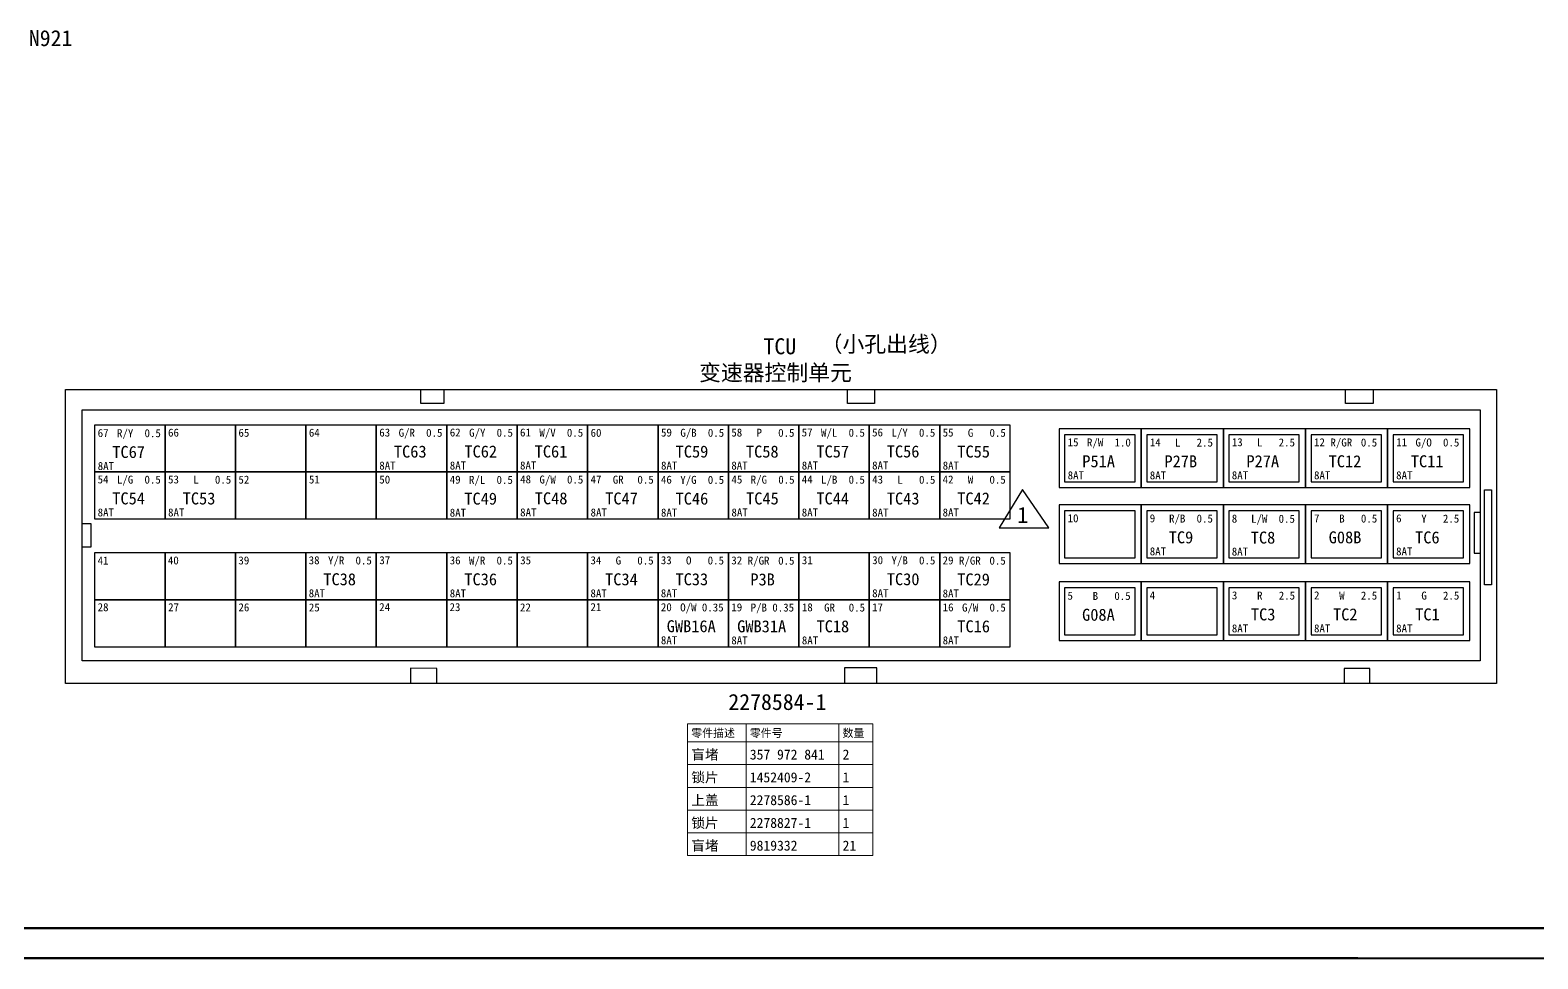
# Model space of a CAD drawing. Header units: millimetres. Extents: x 6 to 3615, y -854 to 0.
# Drawn here: x 982 to 1239.6, y -851.3 to -692.7 of the extents above; entities that cross this region are included whole.
import ezdxf

# ---------------------------------------------------------------- set-up
doc = ezdxf.new("R2010")
doc.units = ezdxf.units.MM
doc.styles.add('4eff5b8b_Style', font='simfang.ttf')

msp = doc.modelspace()

# ---------------------------------------------------------------- linework, layer by layer
at = {"linetype": 'Continuous', "lineweight": 30}
for p, q in [((988.06, -754.07), (1232.51, -754.07)), ((988.06, -804.32), (988.06, -754.07)), ((988.06, -754.07), (988.06, -754.07)), ((1232.51, -754.07), (1232.51, -804.32)), ((990.89, -757.53), (1229.7, -757.53)), ((990.89, -800.42), (990.89, -757.53)), ((990.89, -757.53), (990.89, -757.53)), ((1229.7, -757.53), (1229.7, -800.42)), ((1005.08, -760.15), (993.05, -760.15)), ((993.05, -760.15), (993.05, -768.17)), ((1005.08, -768.17), (1005.08, -760.15)), ((1017.1, -760.15), (1005.08, -760.15)), ((1005.08, -760.15), (1005.08, -768.17)), ((1017.1, -768.17), (1017.1, -760.15)), ((1029.13, -760.15), (1017.1, -760.15)), ((1017.1, -760.15), (1017.1, -768.17)), ((1029.13, -768.17), (1029.13, -760.15)), ((1041.16, -760.15), (1029.13, -760.15)), ((1029.13, -760.15), (1029.13, -768.17)), ((1041.16, -768.17), (1041.16, -760.15)), ((1053.19, -760.15), (1041.16, -760.15)), ((1041.16, -760.15), (1041.16, -768.17)), ((1053.19, -768.17), (1053.19, -760.15)), ((1065.22, -760.15), (1053.19, -760.15)), ((1053.19, -760.15), (1053.19, -768.17)), ((1065.22, -768.17), (1065.22, -760.15)), ((1077.25, -760.15), (1065.22, -760.15)), ((1065.22, -760.15), (1065.22, -768.17)), ((1077.25, -768.17), (1077.25, -760.15)), ((1089.28, -760.15), (1077.25, -760.15)), ((1077.25, -760.15), (1077.25, -768.17)), ((1089.28, -768.17), (1089.28, -760.15)), ((1101.3, -760.15), (1089.28, -760.15)), ((1089.28, -760.15), (1089.28, -768.17)), ((1101.3, -768.17), (1101.3, -760.15)), ((1113.33, -760.15), (1101.3, -760.15)), ((1101.3, -760.15), (1101.3, -768.17)), ((1113.33, -768.17), (1113.33, -760.15)), ((1125.36, -760.15), (1113.33, -760.15)), ((1113.33, -760.15), (1113.33, -768.17)), ((1125.36, -768.17), (1125.36, -760.15)), ((1137.39, -760.15), (1125.36, -760.15)), ((1125.36, -760.15), (1125.36, -768.17)), ((1137.39, -768.17), (1137.39, -760.15)), ((1149.42, -760.15), (1137.39, -760.15)), ((1137.39, -760.15), (1137.39, -768.17)), ((1149.42, -768.17), (1149.42, -760.15)), ((1171.82, -760.8), (1157.78, -760.8)), ((1157.78, -760.8), (1157.78, -770.82)), ((1170.76, -761.82), (1158.73, -761.82)), ((1158.73, -761.82), (1158.73, -769.83)), ((1170.76, -769.83), (1170.76, -761.82)), ((1171.82, -770.82), (1171.82, -760.8)), ((1185.85, -760.8), (1171.82, -760.8)), ((1171.82, -760.8), (1171.82, -770.82)), ((1184.79, -761.82), (1172.76, -761.82)), ((1172.76, -761.82), (1172.76, -769.83)), ((1184.79, -769.83), (1184.79, -761.82)), ((1185.85, -770.82), (1185.85, -760.8)), ((1199.88, -760.8), (1185.85, -760.8)), ((1185.85, -760.8), (1185.85, -770.82)), ((1198.82, -761.82), (1186.79, -761.82)), ((1186.79, -761.82), (1186.79, -769.83)), ((1198.82, -769.83), (1198.82, -761.82)), ((1199.88, -770.82), (1199.88, -760.8)), ((1213.91, -760.8), (1199.88, -760.8)), ((1199.88, -760.8), (1199.88, -770.82)), ((1212.86, -761.82), (1200.83, -761.82)), ((1200.83, -761.82), (1200.83, -769.83)), ((1212.86, -769.83), (1212.86, -761.82)), ((1213.91, -770.82), (1213.91, -760.8)), ((1227.95, -760.8), (1213.91, -760.8)), ((1213.91, -760.8), (1213.91, -770.82)), ((1226.89, -761.82), (1214.86, -761.82)), ((1214.86, -761.82), (1214.86, -769.83)), ((1226.89, -769.83), (1226.89, -761.82)), ((1227.95, -770.82), (1227.95, -760.8)), ((1005.08, -768.17), (993.05, -768.17)), ((993.05, -768.17), (993.05, -776.19)), ((993.05, -768.17), (1005.08, -768.17)), ((993.05, -768.17), (993.05, -768.17)), ((1005.08, -776.19), (1005.08, -768.17)), ((1017.1, -768.17), (1005.08, -768.17)), ((1005.08, -768.17), (1005.08, -776.19)), ((1005.08, -768.17), (1017.1, -768.17)), ((1005.08, -768.17), (1005.08, -768.17)), ((1017.1, -776.19), (1017.1, -768.17)), ((1029.13, -768.17), (1017.1, -768.17)), ((1017.1, -768.17), (1017.1, -776.19)), ((1017.1, -768.17), (1029.13, -768.17)), ((1017.1, -768.17), (1017.1, -768.17)), ((1029.13, -776.19), (1029.13, -768.17)), ((1041.16, -768.17), (1029.13, -768.17)), ((1029.13, -768.17), (1029.13, -776.19)), ((1029.13, -768.17), (1041.16, -768.17)), ((1029.13, -768.17), (1029.13, -768.17)), ((1041.16, -776.19), (1041.16, -768.17)), ((1053.19, -768.17), (1041.16, -768.17)), ((1041.16, -768.17), (1041.16, -776.19)), ((1041.16, -768.17), (1053.19, -768.17)), ((1041.16, -768.17), (1041.16, -768.17)), ((1053.19, -776.19), (1053.19, -768.17)), ((1065.22, -768.17), (1053.19, -768.17)), ((1053.19, -768.17), (1053.19, -776.19)), ((1053.19, -768.17), (1065.22, -768.17)), ((1053.19, -768.17), (1053.19, -768.17)), ((1065.22, -776.19), (1065.22, -768.17)), ((1077.25, -768.17), (1065.22, -768.17)), ((1065.22, -768.17), (1065.22, -776.19)), ((1065.22, -768.17), (1077.25, -768.17)), ((1065.22, -768.17), (1065.22, -768.17)), ((1077.25, -776.19), (1077.25, -768.17)), ((1089.28, -768.17), (1077.25, -768.17)), ((1077.25, -768.17), (1077.25, -776.19)), ((1077.25, -768.17), (1089.28, -768.17)), ((1077.25, -768.17), (1077.25, -768.17)), ((1089.28, -776.19), (1089.28, -768.17)), ((1101.3, -768.17), (1089.28, -768.17)), ((1089.28, -768.17), (1089.28, -776.19)), ((1089.28, -768.17), (1101.3, -768.17)), ((1089.28, -768.17), (1089.28, -768.17)), ((1101.3, -776.19), (1101.3, -768.17)), ((1113.33, -768.17), (1101.3, -768.17)), ((1101.3, -768.17), (1101.3, -776.19)), ((1101.3, -768.17), (1113.33, -768.17)), ((1101.3, -768.17), (1101.3, -768.17)), ((1113.33, -776.19), (1113.33, -768.17)), ((1125.36, -768.17), (1113.33, -768.17)), ((1113.33, -768.17), (1113.33, -776.19)), ((1113.33, -768.17), (1125.36, -768.17)), ((1113.33, -768.17), (1113.33, -768.17)), ((1125.36, -776.19), (1125.36, -768.17)), ((1137.39, -768.17), (1125.36, -768.17)), ((1125.36, -768.17), (1125.36, -776.19)), ((1125.36, -768.17), (1137.39, -768.17)), ((1125.36, -768.17), (1125.36, -768.17)), ((1137.39, -776.19), (1137.39, -768.17)), ((1149.42, -768.17), (1137.39, -768.17)), ((1137.39, -768.17), (1137.39, -776.19)), ((1137.39, -768.17), (1149.42, -768.17)), ((1137.39, -768.17), (1137.39, -768.17)), ((1149.42, -776.19), (1149.42, -768.17)), ((1158.73, -769.83), (1170.76, -769.83)), ((1158.73, -769.83), (1158.73, -769.83)), ((1172.76, -769.83), (1184.79, -769.83)), ((1172.76, -769.83), (1172.76, -769.83)), ((1186.79, -769.83), (1198.82, -769.83)), ((1186.79, -769.83), (1186.79, -769.83)), ((1200.83, -769.83), (1212.86, -769.83)), ((1200.83, -769.83), (1200.83, -769.83)), ((1214.86, -769.83), (1226.89, -769.83)), ((1214.86, -769.83), (1214.86, -769.83)), ((1157.78, -770.82), (1171.82, -770.82)), ((1157.78, -770.82), (1157.78, -770.82)), ((1171.82, -770.82), (1185.85, -770.82)), ((1171.82, -770.82), (1171.82, -770.82)), ((1185.85, -770.82), (1199.88, -770.82)), ((1185.85, -770.82), (1185.85, -770.82)), ((1199.88, -770.82), (1213.91, -770.82)), ((1199.88, -770.82), (1199.88, -770.82)), ((1213.91, -770.82), (1227.95, -770.82)), ((1213.91, -770.82), (1213.91, -770.82)), ((1230.45, -771.24), (1231.64, -771.24)), ((1230.45, -787.47), (1230.45, -771.24)), ((1230.45, -771.24), (1230.45, -771.24)), ((1231.64, -771.24), (1231.64, -787.47)), ((1171.82, -773.79), (1157.78, -773.79)), ((1157.78, -773.79), (1157.78, -783.82)), ((1170.76, -774.81), (1158.73, -774.81)), ((1158.73, -774.81), (1158.73, -782.83)), ((1170.76, -782.83), (1170.76, -774.81)), ((1171.82, -783.82), (1171.82, -773.79)), ((1185.85, -773.79), (1171.82, -773.79)), ((1171.82, -773.79), (1171.82, -783.82)), ((1184.79, -774.81), (1172.76, -774.81)), ((1172.76, -774.81), (1172.76, -782.83)), ((1184.79, -782.83), (1184.79, -774.81)), ((1185.85, -783.82), (1185.85, -773.79)), ((1199.88, -773.79), (1185.85, -773.79)), ((1185.85, -773.79), (1185.85, -783.82)), ((1198.82, -774.81), (1186.79, -774.81)), ((1186.79, -774.81), (1186.79, -782.83)), ((1198.82, -782.83), (1198.82, -774.81)), ((1199.88, -783.82), (1199.88, -773.79)), ((1213.91, -773.79), (1199.88, -773.79)), ((1199.88, -773.79), (1199.88, -783.82)), ((1212.86, -774.81), (1200.83, -774.81)), ((1200.83, -774.81), (1200.83, -782.83)), ((1212.86, -782.83), (1212.86, -774.81)), ((1213.91, -783.82), (1213.91, -773.79)), ((1227.95, -773.79), (1213.91, -773.79)), ((1213.91, -773.79), (1213.91, -783.82)), ((1226.89, -774.81), (1214.86, -774.81)), ((1214.86, -774.81), (1214.86, -782.83)), ((1226.89, -782.83), (1226.89, -774.81)), ((1227.95, -783.82), (1227.95, -773.79)), ((993.05, -776.19), (1005.08, -776.19)), ((993.05, -776.19), (993.05, -776.19)), ((1005.08, -776.19), (1017.1, -776.19)), ((1005.08, -776.19), (1005.08, -776.19)), ((1017.1, -776.19), (1029.13, -776.19)), ((1017.1, -776.19), (1017.1, -776.19)), ((1029.13, -776.19), (1041.16, -776.19)), ((1029.13, -776.19), (1029.13, -776.19)), ((1041.16, -776.19), (1053.19, -776.19)), ((1041.16, -776.19), (1041.16, -776.19)), ((1053.19, -776.19), (1065.22, -776.19)), ((1053.19, -776.19), (1053.19, -776.19)), ((1065.22, -776.19), (1077.25, -776.19)), ((1065.22, -776.19), (1065.22, -776.19)), ((1077.25, -776.19), (1089.28, -776.19)), ((1077.25, -776.19), (1077.25, -776.19)), ((1089.28, -776.19), (1101.3, -776.19)), ((1089.28, -776.19), (1089.28, -776.19)), ((1101.3, -776.19), (1113.33, -776.19)), ((1101.3, -776.19), (1101.3, -776.19)), ((1113.33, -776.19), (1125.36, -776.19)), ((1113.33, -776.19), (1113.33, -776.19)), ((1125.36, -776.19), (1137.39, -776.19)), ((1125.36, -776.19), (1125.36, -776.19)), ((1137.39, -776.19), (1149.42, -776.19)), ((1137.39, -776.19), (1137.39, -776.19)), ((1005.08, -781.97), (993.05, -781.97)), ((993.05, -781.97), (993.05, -789.99)), ((1005.08, -789.99), (1005.08, -781.97)), ((1017.1, -781.97), (1005.08, -781.97)), ((1005.08, -781.97), (1005.08, -789.99)), ((1017.1, -789.99), (1017.1, -781.97)), ((1029.13, -781.97), (1017.1, -781.97)), ((1017.1, -781.97), (1017.1, -789.99)), ((1029.13, -789.99), (1029.13, -781.97)), ((1041.16, -781.97), (1029.13, -781.97)), ((1029.13, -781.97), (1029.13, -789.99)), ((1041.16, -789.99), (1041.16, -781.97)), ((1053.19, -781.97), (1041.16, -781.97)), ((1041.16, -781.97), (1041.16, -789.99)), ((1053.19, -789.99), (1053.19, -781.97)), ((1065.22, -781.97), (1053.19, -781.97)), ((1053.19, -781.97), (1053.19, -789.99)), ((1065.22, -789.99), (1065.22, -781.97)), ((1077.25, -781.97), (1065.22, -781.97)), ((1065.22, -781.97), (1065.22, -789.99)), ((1077.25, -789.99), (1077.25, -781.97)), ((1089.28, -781.97), (1077.25, -781.97)), ((1077.25, -781.97), (1077.25, -789.99)), ((1089.28, -789.99), (1089.28, -781.97)), ((1101.3, -781.97), (1089.28, -781.97)), ((1089.28, -781.97), (1089.28, -789.99)), ((1101.3, -789.99), (1101.3, -781.97)), ((1113.33, -781.97), (1101.3, -781.97)), ((1101.3, -781.97), (1101.3, -789.99)), ((1113.33, -789.99), (1113.33, -781.97)), ((1125.36, -781.97), (1113.33, -781.97)), ((1113.33, -781.97), (1113.33, -789.99)), ((1125.36, -789.99), (1125.36, -781.97)), ((1137.39, -781.97), (1125.36, -781.97)), ((1125.36, -781.97), (1125.36, -789.99)), ((1137.39, -789.99), (1137.39, -781.97)), ((1149.42, -781.97), (1137.39, -781.97)), ((1137.39, -781.97), (1137.39, -789.99)), ((1149.42, -789.99), (1149.42, -781.97)), ((1158.73, -782.83), (1170.76, -782.83)), ((1158.73, -782.83), (1158.73, -782.83)), ((1172.76, -782.83), (1184.79, -782.83)), ((1172.76, -782.83), (1172.76, -782.83)), ((1186.79, -782.83), (1198.82, -782.83)), ((1186.79, -782.83), (1186.79, -782.83)), ((1200.83, -782.83), (1212.86, -782.83)), ((1200.83, -782.83), (1200.83, -782.83)), ((1214.86, -782.83), (1226.89, -782.83)), ((1214.86, -782.83), (1214.86, -782.83)), ((1157.78, -783.82), (1171.82, -783.82)), ((1157.78, -783.82), (1157.78, -783.82)), ((1171.82, -783.82), (1185.85, -783.82)), ((1171.82, -783.82), (1171.82, -783.82)), ((1185.85, -783.82), (1199.88, -783.82)), ((1185.85, -783.82), (1185.85, -783.82)), ((1199.88, -783.82), (1213.91, -783.82)), ((1199.88, -783.82), (1199.88, -783.82)), ((1213.91, -783.82), (1227.95, -783.82)), ((1213.91, -783.82), (1213.91, -783.82)), ((1171.82, -786.96), (1157.78, -786.96)), ((1157.78, -786.96), (1157.78, -796.98)), ((1170.76, -787.98), (1158.73, -787.98)), ((1158.73, -787.98), (1158.73, -795.99)), ((1170.76, -795.99), (1170.76, -787.98)), ((1171.82, -796.98), (1171.82, -786.96)), ((1185.85, -786.96), (1171.82, -786.96)), ((1171.82, -786.96), (1171.82, -796.98)), ((1184.79, -787.98), (1172.76, -787.98)), ((1172.76, -787.98), (1172.76, -795.99)), ((1184.79, -795.99), (1184.79, -787.98)), ((1185.85, -796.98), (1185.85, -786.96)), ((1199.88, -786.96), (1185.85, -786.96)), ((1185.85, -786.96), (1185.85, -796.98)), ((1198.82, -787.98), (1186.79, -787.98)), ((1186.79, -787.98), (1186.79, -795.99)), ((1198.82, -795.99), (1198.82, -787.98)), ((1199.88, -796.98), (1199.88, -786.96)), ((1213.91, -786.96), (1199.88, -786.96)), ((1199.88, -786.96), (1199.88, -796.98)), ((1212.86, -787.98), (1200.83, -787.98)), ((1200.83, -787.98), (1200.83, -795.99)), ((1212.86, -795.99), (1212.86, -787.98)), ((1213.91, -796.98), (1213.91, -786.96)), ((1227.95, -786.96), (1213.91, -786.96)), ((1213.91, -786.96), (1213.91, -796.98)), ((1226.89, -787.98), (1214.86, -787.98)), ((1214.86, -787.98), (1214.86, -795.99)), ((1226.89, -795.99), (1226.89, -787.98)), ((1227.95, -796.98), (1227.95, -786.96)), ((1231.64, -787.47), (1230.45, -787.47)), ((1005.08, -789.99), (993.05, -789.99)), ((993.05, -789.99), (993.05, -798.01)), ((993.05, -789.99), (1005.08, -789.99)), ((993.05, -789.99), (993.05, -789.99)), ((1005.08, -798.01), (1005.08, -789.99)), ((1017.1, -789.99), (1005.08, -789.99)), ((1005.08, -789.99), (1005.08, -798.01)), ((1005.08, -789.99), (1017.1, -789.99)), ((1005.08, -789.99), (1005.08, -789.99)), ((1017.1, -798.01), (1017.1, -789.99)), ((1029.13, -789.99), (1017.1, -789.99)), ((1017.1, -789.99), (1017.1, -798.01)), ((1017.1, -789.99), (1029.13, -789.99)), ((1017.1, -789.99), (1017.1, -789.99)), ((1029.13, -798.01), (1029.13, -789.99)), ((1041.16, -789.99), (1029.13, -789.99)), ((1029.13, -789.99), (1029.13, -798.01)), ((1029.13, -789.99), (1041.16, -789.99)), ((1029.13, -789.99), (1029.13, -789.99)), ((1041.16, -798.01), (1041.16, -789.99)), ((1053.19, -789.99), (1041.16, -789.99)), ((1041.16, -789.99), (1041.16, -798.01)), ((1041.16, -789.99), (1053.19, -789.99)), ((1041.16, -789.99), (1041.16, -789.99)), ((1053.19, -798.01), (1053.19, -789.99)), ((1065.22, -789.99), (1053.19, -789.99)), ((1053.19, -789.99), (1053.19, -798.01)), ((1053.19, -789.99), (1065.22, -789.99)), ((1053.19, -789.99), (1053.19, -789.99)), ((1065.22, -798.01), (1065.22, -789.99)), ((1077.25, -789.99), (1065.22, -789.99)), ((1065.22, -789.99), (1065.22, -798.01)), ((1065.22, -789.99), (1077.25, -789.99)), ((1065.22, -789.99), (1065.22, -789.99)), ((1077.25, -798.01), (1077.25, -789.99)), ((1089.28, -789.99), (1077.25, -789.99)), ((1077.25, -789.99), (1077.25, -798.01)), ((1077.25, -789.99), (1089.28, -789.99)), ((1077.25, -789.99), (1077.25, -789.99)), ((1089.28, -798.01), (1089.28, -789.99)), ((1101.3, -789.99), (1089.28, -789.99)), ((1089.28, -789.99), (1089.28, -798.01)), ((1089.28, -789.99), (1101.3, -789.99)), ((1089.28, -789.99), (1089.28, -789.99)), ((1101.3, -798.01), (1101.3, -789.99)), ((1113.33, -789.99), (1101.3, -789.99)), ((1101.3, -789.99), (1101.3, -798.01)), ((1101.3, -789.99), (1113.33, -789.99)), ((1101.3, -789.99), (1101.3, -789.99)), ((1113.33, -798.01), (1113.33, -789.99)), ((1125.36, -789.99), (1113.33, -789.99)), ((1113.33, -789.99), (1113.33, -798.01)), ((1113.33, -789.99), (1125.36, -789.99)), ((1113.33, -789.99), (1113.33, -789.99)), ((1125.36, -798.01), (1125.36, -789.99)), ((1137.39, -789.99), (1125.36, -789.99)), ((1125.36, -789.99), (1125.36, -798.01)), ((1125.36, -789.99), (1137.39, -789.99)), ((1125.36, -789.99), (1125.36, -789.99)), ((1137.39, -798.01), (1137.39, -789.99)), ((1149.42, -789.99), (1137.39, -789.99)), ((1137.39, -789.99), (1137.39, -798.01)), ((1137.39, -789.99), (1149.42, -789.99)), ((1137.39, -789.99), (1137.39, -789.99)), ((1149.42, -798.01), (1149.42, -789.99)), ((993.05, -798.01), (1005.08, -798.01)), ((993.05, -798.01), (993.05, -798.01)), ((1005.08, -798.01), (1017.1, -798.01)), ((1005.08, -798.01), (1005.08, -798.01)), ((1017.1, -798.01), (1029.13, -798.01)), ((1017.1, -798.01), (1017.1, -798.01)), ((1029.13, -798.01), (1041.16, -798.01)), ((1029.13, -798.01), (1029.13, -798.01)), ((1041.16, -798.01), (1053.19, -798.01)), ((1041.16, -798.01), (1041.16, -798.01)), ((1053.19, -798.01), (1065.22, -798.01)), ((1053.19, -798.01), (1053.19, -798.01)), ((1065.22, -798.01), (1077.25, -798.01)), ((1065.22, -798.01), (1065.22, -798.01)), ((1077.25, -798.01), (1089.28, -798.01)), ((1077.25, -798.01), (1077.25, -798.01)), ((1089.28, -798.01), (1101.3, -798.01)), ((1089.28, -798.01), (1089.28, -798.01)), ((1101.3, -798.01), (1113.33, -798.01)), ((1101.3, -798.01), (1101.3, -798.01)), ((1113.33, -798.01), (1125.36, -798.01)), ((1113.33, -798.01), (1113.33, -798.01)), ((1125.36, -798.01), (1137.39, -798.01)), ((1125.36, -798.01), (1125.36, -798.01)), ((1137.39, -798.01), (1149.42, -798.01)), ((1137.39, -798.01), (1137.39, -798.01)), ((1157.78, -796.98), (1171.82, -796.98)), ((1157.78, -796.98), (1157.78, -796.98)), ((1158.73, -795.99), (1170.76, -795.99)), ((1158.73, -795.99), (1158.73, -795.99)), ((1171.82, -796.98), (1185.85, -796.98)), ((1171.82, -796.98), (1171.82, -796.98)), ((1172.76, -795.99), (1184.79, -795.99)), ((1172.76, -795.99), (1172.76, -795.99)), ((1185.85, -796.98), (1199.88, -796.98)), ((1185.85, -796.98), (1185.85, -796.98)), ((1186.79, -795.99), (1198.82, -795.99)), ((1186.79, -795.99), (1186.79, -795.99)), ((1199.88, -796.98), (1213.91, -796.98)), ((1199.88, -796.98), (1199.88, -796.98)), ((1200.83, -795.99), (1212.86, -795.99)), ((1200.83, -795.99), (1200.83, -795.99)), ((1213.91, -796.98), (1227.95, -796.98)), ((1213.91, -796.98), (1213.91, -796.98)), ((1214.86, -795.99), (1226.89, -795.99)), ((1214.86, -795.99), (1214.86, -795.99)), ((1229.7, -800.42), (990.89, -800.42)), ((1232.51, -804.32), (988.06, -804.32))]:
    msp.add_line(p, q, dxfattribs=at)
for points in [[(988.06, -754.07), (1232.51, -754.07), (1232.51, -804.32), (988.06, -804.32), (988.06, -754.07)], [(990.89, -757.53), (1229.7, -757.53), (1229.7, -800.42), (990.89, -800.42), (990.89, -757.53)], [(993.05, -768.17), (1005.08, -768.17), (1005.08, -760.15), (993.05, -760.15), (993.05, -768.17)], [(1005.08, -768.17), (1017.1, -768.17), (1017.1, -760.15), (1005.08, -760.15), (1005.08, -768.17)], [(1017.1, -768.17), (1029.13, -768.17), (1029.13, -760.15), (1017.1, -760.15), (1017.1, -768.17)], [(1029.13, -768.17), (1041.16, -768.17), (1041.16, -760.15), (1029.13, -760.15), (1029.13, -768.17)], [(1041.16, -768.17), (1053.19, -768.17), (1053.19, -760.15), (1041.16, -760.15), (1041.16, -768.17)], [(1053.19, -768.17), (1065.22, -768.17), (1065.22, -760.15), (1053.19, -760.15), (1053.19, -768.17)], [(1065.22, -768.17), (1077.25, -768.17), (1077.25, -760.15), (1065.22, -760.15), (1065.22, -768.17)], [(1077.25, -768.17), (1089.28, -768.17), (1089.28, -760.15), (1077.25, -760.15), (1077.25, -768.17)], [(1089.28, -768.17), (1101.3, -768.17), (1101.3, -760.15), (1089.28, -760.15), (1089.28, -768.17)], [(1101.3, -768.17), (1113.33, -768.17), (1113.33, -760.15), (1101.3, -760.15), (1101.3, -768.17)], [(1113.33, -768.17), (1125.36, -768.17), (1125.36, -760.15), (1113.33, -760.15), (1113.33, -768.17)], [(1125.36, -768.17), (1137.39, -768.17), (1137.39, -760.15), (1125.36, -760.15), (1125.36, -768.17)], [(1137.39, -768.17), (1149.42, -768.17), (1149.42, -760.15), (1137.39, -760.15), (1137.39, -768.17)], [(1157.78, -770.82), (1171.82, -770.82), (1171.82, -760.8), (1157.78, -760.8), (1157.78, -770.82)], [(1158.73, -769.83), (1170.76, -769.83), (1170.76, -761.82), (1158.73, -761.82), (1158.73, -769.83)], [(1171.82, -770.82), (1185.85, -770.82), (1185.85, -760.8), (1171.82, -760.8), (1171.82, -770.82)], [(1172.76, -769.83), (1184.79, -769.83), (1184.79, -761.82), (1172.76, -761.82), (1172.76, -769.83)], [(1185.85, -770.82), (1199.88, -770.82), (1199.88, -760.8), (1185.85, -760.8), (1185.85, -770.82)], [(1186.79, -769.83), (1198.82, -769.83), (1198.82, -761.82), (1186.79, -761.82), (1186.79, -769.83)], [(1199.88, -770.82), (1213.91, -770.82), (1213.91, -760.8), (1199.88, -760.8), (1199.88, -770.82)], [(1200.83, -769.83), (1212.86, -769.83), (1212.86, -761.82), (1200.83, -761.82), (1200.83, -769.83)], [(1213.91, -770.82), (1227.95, -770.82), (1227.95, -760.8), (1213.91, -760.8), (1213.91, -770.82)], [(1214.86, -769.83), (1226.89, -769.83), (1226.89, -761.82), (1214.86, -761.82), (1214.86, -769.83)], [(993.05, -776.19), (1005.08, -776.19), (1005.08, -768.17), (993.05, -768.17), (993.05, -776.19)], [(1005.08, -776.19), (1017.1, -776.19), (1017.1, -768.17), (1005.08, -768.17), (1005.08, -776.19)], [(1017.1, -776.19), (1029.13, -776.19), (1029.13, -768.17), (1017.1, -768.17), (1017.1, -776.19)], [(1029.13, -776.19), (1041.16, -776.19), (1041.16, -768.17), (1029.13, -768.17), (1029.13, -776.19)], [(1041.16, -776.19), (1053.19, -776.19), (1053.19, -768.17), (1041.16, -768.17), (1041.16, -776.19)], [(1053.19, -776.19), (1065.22, -776.19), (1065.22, -768.17), (1053.19, -768.17), (1053.19, -776.19)], [(1065.22, -776.19), (1077.25, -776.19), (1077.25, -768.17), (1065.22, -768.17), (1065.22, -776.19)], [(1077.25, -776.19), (1089.28, -776.19), (1089.28, -768.17), (1077.25, -768.17), (1077.25, -776.19)], [(1089.28, -776.19), (1101.3, -776.19), (1101.3, -768.17), (1089.28, -768.17), (1089.28, -776.19)], [(1101.3, -776.19), (1113.33, -776.19), (1113.33, -768.17), (1101.3, -768.17), (1101.3, -776.19)], [(1113.33, -776.19), (1125.36, -776.19), (1125.36, -768.17), (1113.33, -768.17), (1113.33, -776.19)], [(1125.36, -776.19), (1137.39, -776.19), (1137.39, -768.17), (1125.36, -768.17), (1125.36, -776.19)], [(1137.39, -776.19), (1149.42, -776.19), (1149.42, -768.17), (1137.39, -768.17), (1137.39, -776.19)], [(1230.45, -771.24), (1231.64, -771.24), (1231.64, -787.47), (1230.45, -787.47), (1230.45, -771.24)], [(1157.78, -783.82), (1171.82, -783.82), (1171.82, -773.79), (1157.78, -773.79), (1157.78, -783.82)], [(1158.73, -782.83), (1170.76, -782.83), (1170.76, -774.81), (1158.73, -774.81), (1158.73, -782.83)], [(1171.82, -783.82), (1185.85, -783.82), (1185.85, -773.79), (1171.82, -773.79), (1171.82, -783.82)], [(1172.76, -782.83), (1184.79, -782.83), (1184.79, -774.81), (1172.76, -774.81), (1172.76, -782.83)], [(1185.85, -783.82), (1199.88, -783.82), (1199.88, -773.79), (1185.85, -773.79), (1185.85, -783.82)], [(1186.79, -782.83), (1198.82, -782.83), (1198.82, -774.81), (1186.79, -774.81), (1186.79, -782.83)], [(1199.88, -783.82), (1213.91, -783.82), (1213.91, -773.79), (1199.88, -773.79), (1199.88, -783.82)], [(1200.83, -782.83), (1212.86, -782.83), (1212.86, -774.81), (1200.83, -774.81), (1200.83, -782.83)], [(1213.91, -783.82), (1227.95, -783.82), (1227.95, -773.79), (1213.91, -773.79), (1213.91, -783.82)], [(1214.86, -782.83), (1226.89, -782.83), (1226.89, -774.81), (1214.86, -774.81), (1214.86, -782.83)], [(993.05, -789.99), (1005.08, -789.99), (1005.08, -781.97), (993.05, -781.97), (993.05, -789.99)], [(1005.08, -789.99), (1017.1, -789.99), (1017.1, -781.97), (1005.08, -781.97), (1005.08, -789.99)], [(1017.1, -789.99), (1029.13, -789.99), (1029.13, -781.97), (1017.1, -781.97), (1017.1, -789.99)], [(1029.13, -789.99), (1041.16, -789.99), (1041.16, -781.97), (1029.13, -781.97), (1029.13, -789.99)], [(1041.16, -789.99), (1053.19, -789.99), (1053.19, -781.97), (1041.16, -781.97), (1041.16, -789.99)], [(1053.19, -789.99), (1065.22, -789.99), (1065.22, -781.97), (1053.19, -781.97), (1053.19, -789.99)], [(1065.22, -789.99), (1077.25, -789.99), (1077.25, -781.97), (1065.22, -781.97), (1065.22, -789.99)], [(1077.25, -789.99), (1089.28, -789.99), (1089.28, -781.97), (1077.25, -781.97), (1077.25, -789.99)], [(1089.28, -789.99), (1101.3, -789.99), (1101.3, -781.97), (1089.28, -781.97), (1089.28, -789.99)], [(1101.3, -789.99), (1113.33, -789.99), (1113.33, -781.97), (1101.3, -781.97), (1101.3, -789.99)], [(1113.33, -789.99), (1125.36, -789.99), (1125.36, -781.97), (1113.33, -781.97), (1113.33, -789.99)], [(1125.36, -789.99), (1137.39, -789.99), (1137.39, -781.97), (1125.36, -781.97), (1125.36, -789.99)], [(1137.39, -789.99), (1149.42, -789.99), (1149.42, -781.97), (1137.39, -781.97), (1137.39, -789.99)], [(1157.78, -796.98), (1171.82, -796.98), (1171.82, -786.96), (1157.78, -786.96), (1157.78, -796.98)], [(1158.73, -795.99), (1170.76, -795.99), (1170.76, -787.98), (1158.73, -787.98), (1158.73, -795.99)], [(1171.82, -796.98), (1185.85, -796.98), (1185.85, -786.96), (1171.82, -786.96), (1171.82, -796.98)], [(1172.76, -795.99), (1184.79, -795.99), (1184.79, -787.98), (1172.76, -787.98), (1172.76, -795.99)], [(1185.85, -796.98), (1199.88, -796.98), (1199.88, -786.96), (1185.85, -786.96), (1185.85, -796.98)], [(1186.79, -795.99), (1198.82, -795.99), (1198.82, -787.98), (1186.79, -787.98), (1186.79, -795.99)], [(1199.88, -796.98), (1213.91, -796.98), (1213.91, -786.96), (1199.88, -786.96), (1199.88, -796.98)], [(1200.83, -795.99), (1212.86, -795.99), (1212.86, -787.98), (1200.83, -787.98), (1200.83, -795.99)], [(1213.91, -796.98), (1227.95, -796.98), (1227.95, -786.96), (1213.91, -786.96), (1213.91, -796.98)], [(1214.86, -795.99), (1226.89, -795.99), (1226.89, -787.98), (1214.86, -787.98), (1214.86, -795.99)], [(993.05, -798.01), (1005.08, -798.01), (1005.08, -789.99), (993.05, -789.99), (993.05, -798.01)], [(1005.08, -798.01), (1017.1, -798.01), (1017.1, -789.99), (1005.08, -789.99), (1005.08, -798.01)], [(1017.1, -798.01), (1029.13, -798.01), (1029.13, -789.99), (1017.1, -789.99), (1017.1, -798.01)], [(1029.13, -798.01), (1041.16, -798.01), (1041.16, -789.99), (1029.13, -789.99), (1029.13, -798.01)], [(1041.16, -798.01), (1053.19, -798.01), (1053.19, -789.99), (1041.16, -789.99), (1041.16, -798.01)], [(1053.19, -798.01), (1065.22, -798.01), (1065.22, -789.99), (1053.19, -789.99), (1053.19, -798.01)], [(1065.22, -798.01), (1077.25, -798.01), (1077.25, -789.99), (1065.22, -789.99), (1065.22, -798.01)], [(1077.25, -798.01), (1089.28, -798.01), (1089.28, -789.99), (1077.25, -789.99), (1077.25, -798.01)], [(1089.28, -798.01), (1101.3, -798.01), (1101.3, -789.99), (1089.28, -789.99), (1089.28, -798.01)], [(1101.3, -798.01), (1113.33, -798.01), (1113.33, -789.99), (1101.3, -789.99), (1101.3, -798.01)], [(1113.33, -798.01), (1125.36, -798.01), (1125.36, -789.99), (1113.33, -789.99), (1113.33, -798.01)], [(1125.36, -798.01), (1137.39, -798.01), (1137.39, -789.99), (1125.36, -789.99), (1125.36, -798.01)], [(1137.39, -798.01), (1149.42, -798.01), (1149.42, -789.99), (1137.39, -789.99), (1137.39, -798.01)]]:
    msp.add_lwpolyline(points, close=True, dxfattribs=at)
for points in [[(1052.68, -754.07), (1052.68, -756.46), (1048.74, -756.46), (1048.74, -754.07)], [(1126.27, -754.07), (1126.27, -756.48), (1121.62, -756.48), (1121.62, -754.07)], [(1211.41, -754.07), (1211.41, -756.49), (1206.68, -756.49), (1206.68, -754.07)], [(1151.56, -771.19), (1147.56, -777.69), (1156.06, -777.69), (1151.56, -771.19)], [(1229.7, -775.1), (1228.68, -775.1), (1228.68, -782.03), (1229.7, -782.03)], [(990.89, -776.96), (992.39, -776.96), (992.39, -780.99), (990.89, -780.99)], [(1051.5, -804.32), (1051.5, -801.72), (1046.98, -801.68), (1046.98, -804.32)], [(1126.65, -804.32), (1126.65, -801.62), (1121.15, -801.62), (1121.15, -804.32)], [(1210.89, -804.32), (1210.89, -801.72), (1206.49, -801.72), (1206.49, -804.32)], [(1208.83, -851.17), (6.59, -851.17)], [(1208.83, -851.17), (3615.15, -851.17)]]:
    msp.add_lwpolyline(points, dxfattribs=at)
at = {"linetype": 'Continuous', "lineweight": 13}
for points in [[(1094.31, -811.21), (1125.98, -811.21)], [(1094.31, -811.21), (1094.31, -833.7)], [(1094.31, -811.21), (1125.98, -811.21)], [(1104.31, -811.21), (1104.31, -833.7)], [(1120.15, -811.21), (1120.15, -833.7)], [(1125.98, -811.21), (1125.98, -833.7)], [(1094.31, -814.26), (1125.98, -814.26)], [(1094.31, -818.15), (1125.98, -818.15)], [(1094.31, -822.04), (1125.98, -822.04)], [(1094.31, -825.93), (1125.98, -825.93)], [(1094.31, -829.82), (1125.98, -829.82)], [(1094.31, -833.7), (1125.98, -833.7)], [(1234.13, -846.02), (3610.09, -846.02)], [(1234.13, -846.02), (3610.09, -846.02)], [(6.35, -851.33), (3615.48, -851.33)], [(1208.79, -851.22), (3615.27, -851.22)]]:
    msp.add_lwpolyline(points, dxfattribs=at)
at = {"linetype": 'Continuous', "lineweight": 70}
msp.add_lwpolyline([(26.83, -846.11), (3610.09, -846.11)], dxfattribs=at)

# ---------------------------------------------------------------- texts
at = {"linetype": 'Continuous', "style": '4eff5b8b_Style'}
for s, height, p in [('N921', 2.734, (981.81, -695.44)), ('TCU', 2.734, (1107.29, -748.07)), ('（小孔出线）', 2.734, (1117.06, -747.69)), ('变速器控制单元', 2.734, (1096.29, -752.57)), ('67', 1.367, (993.57, -762.2)), ('R/Y', 1.367, (996.87, -762.23)), ('0.5', 1.367, (1001.57, -762.23)), ('66', 1.367, (1005.59, -762.13)), ('65', 1.367, (1017.61, -762.16)), ('64', 1.367, (1029.64, -762.14)), ('63', 1.367, (1041.67, -762.12)), ('G/R', 1.367, (1044.97, -762.16)), ('0.5', 1.367, (1049.67, -762.16)), ('62', 1.367, (1053.71, -762.11)), ('G/Y', 1.367, (1057.01, -762.15)), ('0.5', 1.367, (1061.71, -762.15)), ('61', 1.367, (1065.71, -762.11)), ('W/V', 1.367, (1069.01, -762.15)), ('0.5', 1.367, (1073.71, -762.15)), ('60', 1.367, (1077.76, -762.16)), ('59', 1.367, (1089.79, -762.12)), ('G/B', 1.367, (1093.09, -762.16)), ('0.5', 1.367, (1097.79, -762.16)), ('58', 1.367, (1101.8, -762.12)), ('P', 1.37, (1106.1, -762.16)), ('0.5', 1.367, (1109.8, -762.16)), ('57', 1.367, (1113.82, -762.1)), ('W/L', 1.367, (1117.12, -762.15)), ('0.5', 1.367, (1121.83, -762.15)), ('56', 1.367, (1125.85, -762.1)), ('L/Y', 1.367, (1129.15, -762.14)), ('0.5', 1.367, (1133.85, -762.14)), ('55', 1.367, (1137.9, -762.12)), ('G', 1.37, (1142.2, -762.16)), ('0.5', 1.367, (1145.9, -762.16)), ('TC67', 2.051, (996.07, -765.78)), ('TC63', 2.051, (1044.17, -765.71)), ('TC62', 2.051, (1056.21, -765.7)), ('TC61', 2.051, (1068.21, -765.7)), ('TC59', 2.051, (1092.29, -765.71)), ('TC58', 2.051, (1104.3, -765.71)), ('TC57', 2.051, (1116.33, -765.7)), ('TC56', 2.051, (1128.35, -765.69)), ('TC55', 2.051, (1140.4, -765.71)), ('15', 1.367, (1159.25, -763.78)), ('R/W', 1.367, (1162.55, -763.82)), ('1.0', 1.367, (1167.25, -763.82)), ('14', 1.367, (1173.28, -763.79)), ('L', 1.37, (1177.58, -763.83)), ('2.5', 1.367, (1181.28, -763.83)), ('13', 1.367, (1187.29, -763.77)), ('L', 1.37, (1191.59, -763.81)), ('2.5', 1.367, (1195.29, -763.81)), ('12', 1.367, (1201.33, -763.78)), ('R/GR', 1.367, (1204.13, -763.82)), ('0.5', 1.367, (1209.33, -763.82)), ('11', 1.367, (1215.36, -763.78)), ('G/O', 1.367, (1218.66, -763.82)), ('0.5', 1.367, (1223.36, -763.82)), ('8AT', 1.367, (993.57, -767.83)), ('8AT', 1.367, (1041.67, -767.76)), ('8AT', 1.367, (1053.71, -767.75)), ('8AT', 1.367, (1065.71, -767.74)), ('8AT', 1.367, (1089.79, -767.76)), ('8AT', 1.367, (1101.8, -767.76)), ('8AT', 1.367, (1113.83, -767.75)), ('8AT', 1.367, (1125.85, -767.74)), ('8AT', 1.367, (1137.9, -767.76)), ('P51A', 2.051, (1161.75, -767.37)), ('P27B', 2.051, (1175.78, -767.38)), ('P27A', 2.051, (1189.79, -767.36)), ('TC12', 2.051, (1203.83, -767.37)), ('TC11', 2.051, (1217.86, -767.37)), ('54', 1.367, (993.56, -770.12)), ('L/G', 1.367, (996.86, -770.16)), ('0.5', 1.367, (1001.56, -770.16)), ('53', 1.367, (1005.59, -770.13)), ('L', 1.37, (1009.89, -770.17)), ('0.5', 1.367, (1013.59, -770.17)), ('52', 1.367, (1017.61, -770.16)), ('51', 1.367, (1029.65, -770.14)), ('50', 1.367, (1041.67, -770.15)), ('49', 1.367, (1053.7, -770.16)), ('R/L', 1.367, (1056.99, -770.2)), ('0.5', 1.367, (1061.7, -770.2)), ('48', 1.367, (1065.73, -770.11)), ('G/W', 1.367, (1069.03, -770.15)), ('0.5', 1.367, (1073.73, -770.15)), ('47', 1.367, (1077.76, -770.13)), ('GR', 1.367, (1081.55, -770.17)), ('0.5', 1.367, (1085.76, -770.17)), ('46', 1.367, (1089.78, -770.16)), ('Y/G', 1.367, (1093.08, -770.2)), ('0.5', 1.367, (1097.78, -770.2)), ('45', 1.367, (1101.82, -770.14)), ('R/G', 1.367, (1105.11, -770.17)), ('0.5', 1.367, (1109.82, -770.17)), ('44', 1.367, (1113.83, -770.13)), ('L/B', 1.367, (1117.13, -770.17)), ('0.5', 1.367, (1121.83, -770.17)), ('43', 1.367, (1125.86, -770.14)), ('L', 1.37, (1130.16, -770.18)), ('0.5', 1.367, (1133.86, -770.18)), ('42', 1.367, (1137.89, -770.14)), ('W', 1.37, (1142.19, -770.17)), ('0.5', 1.367, (1145.89, -770.17)), ('8AT', 1.367, (1159.25, -769.42)), ('8AT', 1.367, (1173.28, -769.43)), ('8AT', 1.367, (1187.29, -769.41)), ('8AT', 1.367, (1201.33, -769.42)), ('8AT', 1.367, (1215.36, -769.42)), ('TC54', 2.051, (996.06, -773.71)), ('TC53', 2.051, (1008.09, -773.72)), ('TC49', 2.051, (1056.2, -773.75)), ('TC48', 2.051, (1068.23, -773.7)), ('TC47', 2.051, (1080.26, -773.72)), ('TC46', 2.051, (1092.28, -773.74)), ('TC45', 2.051, (1104.32, -773.72)), ('TC44', 2.051, (1116.33, -773.72)), ('TC43', 2.051, (1128.36, -773.73)), ('TC42', 2.051, (1140.39, -773.72)), ('8AT', 1.367, (993.56, -775.76)), ('8AT', 1.367, (1005.59, -775.77)), ('8AT', 1.367, (1053.7, -775.8)), ('8AT', 1.367, (1065.73, -775.75)), ('8AT', 1.367, (1077.76, -775.77)), ('8AT', 1.367, (1089.78, -775.79)), ('8AT', 1.367, (1101.82, -775.77)), ('8AT', 1.367, (1113.83, -775.77)), ('8AT', 1.367, (1125.86, -775.78)), ('8AT', 1.367, (1137.89, -775.77)), ('1', 2.73, (1150.66, -776.86)), ('10', 1.367, (1159.24, -776.76)), ('9', 1.37, (1173.27, -776.77)), ('R/B', 1.367, (1176.57, -776.81)), ('0.5', 1.367, (1181.27, -776.81)), ('8', 1.37, (1187.28, -776.82)), ('L/W', 1.367, (1190.58, -776.85)), ('0.5', 1.367, (1195.28, -776.85)), ('7', 1.37, (1201.34, -776.77)), ('B', 1.37, (1205.64, -776.81)), ('0.5', 1.367, (1209.34, -776.81)), ('6', 1.37, (1215.35, -776.78)), ('Y', 1.37, (1219.65, -776.82)), ('2.5', 1.367, (1223.35, -776.82)), ('TC9', 2.051, (1176.52, -780.36)), ('TC8', 2.051, (1190.53, -780.4)), ('G08B', 2.051, (1203.84, -780.36)), ('TC6', 2.051, (1218.6, -780.37)), ('41', 1.367, (993.56, -783.99)), ('40', 1.367, (1005.56, -783.96)), ('39', 1.367, (1017.6, -783.96)), ('38', 1.367, (1029.61, -783.93)), ('Y/R', 1.367, (1032.91, -783.97)), ('0.5', 1.367, (1037.61, -783.97)), ('37', 1.367, (1041.68, -783.92)), ('36', 1.367, (1053.7, -783.95)), ('W/R', 1.367, (1056.99, -783.98)), ('0.5', 1.367, (1061.7, -783.98)), ('35', 1.367, (1065.74, -783.94)), ('34', 1.367, (1077.74, -783.94)), ('G', 1.37, (1082.04, -783.98)), ('0.5', 1.367, (1085.74, -783.98)), ('33', 1.367, (1089.76, -783.93)), ('O', 1.37, (1094.06, -783.97)), ('0.5', 1.367, (1097.76, -783.97)), ('32', 1.367, (1101.8, -783.96)), ('R/GR', 1.367, (1104.6, -784)), ('0.5', 1.367, (1109.8, -784)), ('31', 1.367, (1113.84, -783.93)), ('30', 1.367, (1125.86, -783.92)), ('Y/B', 1.367, (1129.16, -783.96)), ('0.5', 1.367, (1133.86, -783.96)), ('29', 1.367, (1137.89, -783.96)), ('R/GR', 1.367, (1140.69, -784)), ('0.5', 1.367, (1145.89, -784)), ('8AT', 1.367, (1173.27, -782.41)), ('8AT', 1.367, (1187.28, -782.45)), ('8AT', 1.367, (1215.35, -782.42)), ('TC38', 2.051, (1032.11, -787.52)), ('TC36', 2.051, (1056.2, -787.53)), ('TC34', 2.051, (1080.24, -787.53)), ('TC33', 2.051, (1092.26, -787.52)), ('TC30', 2.051, (1128.36, -787.51)), ('TC29', 2.051, (1140.39, -787.55)), ('P3B', 2.051, (1105.05, -787.55)), ('28', 1.367, (993.56, -791.95)), ('27', 1.367, (1005.6, -791.95)), ('8AT', 1.367, (1029.61, -789.57)), ('24', 1.367, (1041.66, -791.93)), ('23', 1.367, (1053.67, -791.94)), ('8AT', 1.367, (1053.7, -789.58)), ('21', 1.367, (1077.74, -791.93)), ('8AT', 1.367, (1077.74, -789.58)), ('8AT', 1.367, (1089.76, -789.57)), ('20', 1.367, (1089.77, -791.95)), ('O/W', 1.367, (1093.07, -791.99)), ('P/B', 1.367, (1105.1, -792.01)), ('8AT', 1.367, (1125.86, -789.56)), ('8AT', 1.367, (1137.89, -789.6)), ('G/W', 1.367, (1141.2, -792.01)), ('5', 1.37, (1159.22, -789.99)), ('B', 1.37, (1163.52, -790.03)), ('0.5', 1.367, (1167.22, -790.03)), ('4', 1.37, (1173.26, -789.93)), ('3', 1.37, (1187.3, -789.93)), ('R', 1.37, (1191.6, -789.97)), ('2.5', 1.367, (1195.3, -789.97)), ('2', 1.37, (1201.33, -789.93)), ('W', 1.37, (1205.63, -789.97)), ('2.5', 1.367, (1209.33, -789.97)), ('1', 1.37, (1215.36, -789.93)), ('G', 1.37, (1219.66, -789.97)), ('2.5', 1.367, (1223.36, -789.97)), ('26', 1.367, (1017.61, -791.97)), ('25', 1.367, (1029.64, -791.99)), ('22', 1.367, (1065.7, -791.98)), ('0.35', 1.367, (1096.77, -791.99)), ('19', 1.367, (1101.8, -791.97)), ('0.35', 1.367, (1108.8, -792.01)), ('18', 1.367, (1113.85, -791.97)), ('GR', 1.367, (1117.65, -792.01)), ('0.5', 1.367, (1121.85, -792.01)), ('17', 1.367, (1125.85, -791.97)), ('16', 1.367, (1137.9, -791.97)), ('0.5', 1.367, (1145.9, -792.01)), ('G08A', 2.051, (1161.72, -793.58)), ('TC3', 2.051, (1190.55, -793.52)), ('TC2', 2.051, (1204.58, -793.52)), ('TC1', 2.051, (1218.61, -793.52)), ('GWB16A', 2.051, (1090.77, -795.54)), ('GWB31A', 2.051, (1102.8, -795.56)), ('TC18', 2.051, (1116.35, -795.56)), ('TC16', 2.051, (1140.4, -795.56)), ('8AT', 1.367, (1187.3, -795.57)), ('8AT', 1.367, (1201.33, -795.57)), ('8AT', 1.367, (1215.36, -795.57)), ('8AT', 1.367, (1089.77, -797.59)), ('8AT', 1.367, (1101.8, -797.61)), ('8AT', 1.367, (1113.85, -797.61)), ('8AT', 1.367, (1137.9, -797.61)), ('2278584-1', 2.734, (1101.29, -808.82)), ('零件描述', 1.367, (1094.96, -813.45)), ('零件号', 1.367, (1104.96, -813.45)), ('数量', 1.367, (1120.8, -813.45)), ('盲堵', 1.709, (1094.96, -817.29)), ('357 972 841', 1.709, (1104.96, -817.29)), ('2', 1.71, (1120.8, -817.29)), ('锁片', 1.709, (1094.96, -821.18)), ('1452409-2', 1.709, (1104.96, -821.18)), ('1', 1.71, (1120.8, -821.18)), ('上盖', 1.709, (1094.96, -825.07)), ('2278586-1', 1.709, (1104.96, -825.07)), ('1', 1.71, (1120.8, -825.07)), ('锁片', 1.709, (1094.96, -828.96)), ('2278827-1', 1.709, (1104.96, -828.96)), ('1', 1.71, (1120.8, -828.96)), ('盲堵', 1.709, (1094.96, -832.84)), ('9819332', 1.709, (1104.96, -832.84)), ('21', 1.709, (1120.8, -832.84))]:
    msp.add_text(s, height=height, dxfattribs=at).set_placement(p)

doc.saveas('drawing.dxf')
